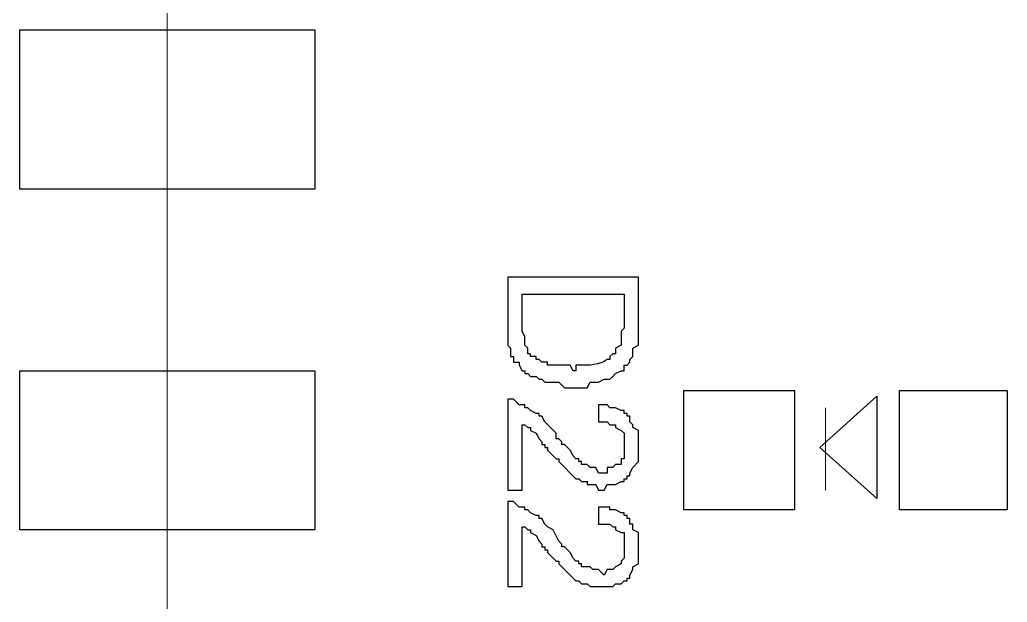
# Model space of a CAD drawing. Header units: millimetres. Extents: x -3 to 153, y 27 to 116.
# Drawn here: x 55.45 to 62.82, y 77.21 to 81.55 of the extents above; entities that cross this region are included whole.
import ezdxf

# ---------------------------------------------------------------- set-up
doc = ezdxf.new("R2010")
doc.units = ezdxf.units.MM
doc.header["$MEASUREMENT"] = 0
doc.layers.add('layer 1', color=7, linetype='Continuous')

msp = doc.modelspace()

# ---------------------------------------------------------------- linework, layer by layer
at = {"layer": 'layer 1', "color": 0, "lineweight": 20}
msp.add_open_spline([(56.5528, 46.6325), (56.5528, 46.6325), (56.5528, 87.2514), (56.5528, 87.2514)], degree=3, dxfattribs=at)
at = {"layer": 'layer 1', "color": 0}
for points, knots in [([(55.4521, 81.4729), (55.4521, 81.4729), (55.4521, 80.2875), (55.4521, 80.2875), (55.4521, 80.2875), (55.4521, 80.2875), (57.6534, 80.2875), (57.6534, 80.2875), (57.6534, 80.2875), (57.6534, 80.2875), (57.6534, 81.4729), (57.6534, 81.4729), (57.6534, 81.4729), (57.6534, 81.4729), (55.4521, 81.4729), (55.4521, 81.4729)], [0, 0, 0, 0, 0.2, 0.2, 0.2, 0.2, 0.4, 0.4, 0.4, 0.4, 0.6, 0.6, 0.6, 0.6, 1, 1, 1, 1]), ([(59.0928, 79.6314), (59.0928, 79.6314), (60.0664, 79.6314), (60.0664, 79.6314), (60.0664, 79.6314), (60.0664, 79.6314), (60.0664, 79.2927), (60.0664, 79.2927), (60.0664, 79.2927), (60.0664, 79.2433), (60.0664, 79.1939), (60.0664, 79.1445), (60.0664, 79.1445), (60.0664, 79.1445), (60.0664, 79.1234), (60.0664, 79.1234), (60.0664, 79.1234), (60.0664, 79.1234), (60.0241, 79.1022), (60.0241, 79.1022), (60.0241, 79.1022), (60.0241, 79.1022), (60.0241, 79.0387), (60.0241, 79.0387), (60.0241, 79.0387), (60.0241, 79.0387), (60.0029, 79.0175), (60.0029, 79.0175), (60.0029, 79.0175), (60.0029, 79.0175), (60.0029, 78.9964), (60.0029, 78.9964), (60.0029, 78.9964), (60.0029, 78.9964), (59.9818, 78.9752), (59.9818, 78.9752), (59.9818, 78.9752), (59.9818, 78.9752), (59.9606, 78.9752), (59.9606, 78.9752), (59.9606, 78.9752), (59.9606, 78.9752), (59.9606, 78.9329), (59.9606, 78.9329), (59.9606, 78.9329), (59.9606, 78.9329), (59.9394, 78.9329), (59.9394, 78.9329), (59.9394, 78.9329), (59.9394, 78.9329), (59.8971, 78.9117), (59.8971, 78.9117), (59.8971, 78.9117), (59.8971, 78.9117), (59.8759, 78.8905), (59.8759, 78.8905), (59.8759, 78.8905), (59.8759, 78.8905), (59.8548, 78.8694), (59.8548, 78.8694), (59.8548, 78.8694), (59.8548, 78.8694), (59.8124, 78.8694), (59.8124, 78.8694), (59.8124, 78.8694), (59.8124, 78.8694), (59.7701, 78.8482), (59.7701, 78.8482), (59.7701, 78.8482), (59.7701, 78.8482), (59.7066, 78.8482), (59.7066, 78.8482), (59.7066, 78.8482), (59.7066, 78.8482), (59.6854, 78.8059), (59.6854, 78.8059), (59.6854, 78.8059), (59.6854, 78.8059), (59.5161, 78.8059), (59.5161, 78.8059), (59.5161, 78.8059), (59.5161, 78.8059), (59.4738, 78.8482), (59.4738, 78.8482), (59.4738, 78.8482), (59.4738, 78.8482), (59.3679, 78.8482), (59.3679, 78.8482), (59.3679, 78.8482), (59.3679, 78.8482), (59.3468, 78.8694), (59.3468, 78.8694), (59.3468, 78.8694), (59.3468, 78.8694), (59.3256, 78.8694), (59.3256, 78.8694), (59.3256, 78.8694), (59.3256, 78.8694), (59.3044, 78.8905), (59.3044, 78.8905), (59.3044, 78.8905), (59.3044, 78.8905), (59.2621, 78.8905), (59.2621, 78.8905), (59.2621, 78.8905), (59.2621, 78.8905), (59.2409, 78.9117), (59.2409, 78.9117), (59.2409, 78.9117), (59.2409, 78.9117), (59.2198, 78.9117), (59.2198, 78.9117), (59.2198, 78.9117), (59.2198, 78.9117), (59.2198, 78.9329), (59.2198, 78.9329), (59.2198, 78.9329), (59.2198, 78.9329), (59.1986, 78.9329), (59.1986, 78.9329), (59.1986, 78.9329), (59.1986, 78.9329), (59.1774, 78.9752), (59.1774, 78.9752), (59.1774, 78.9752), (59.1774, 78.9752), (59.1774, 78.9964), (59.1774, 78.9964), (59.1774, 78.9964), (59.1774, 78.9964), (59.1351, 78.9964), (59.1351, 78.9964), (59.1351, 78.9964), (59.1351, 78.9964), (59.1351, 79.0387), (59.1351, 79.0387), (59.1351, 79.0387), (59.1351, 79.0387), (59.1139, 79.0387), (59.1139, 79.0387), (59.1139, 79.0387), (59.1139, 79.0387), (59.1139, 79.1022), (59.1139, 79.1022), (59.1139, 79.1022), (59.1139, 79.1022), (59.0928, 79.1234), (59.0928, 79.1234), (59.0928, 79.1234), (59.0928, 79.1234), (59.0928, 79.2715), (59.0928, 79.2715), (59.0928, 79.2715), (59.0928, 79.2715), (59.0928, 79.6314), (59.0928, 79.6314)], [0, 0, 0, 0, 0.025, 0.025, 0.025, 0.025, 0.05, 0.05, 0.05, 0.05, 0.075, 0.075, 0.075, 0.075, 0.1, 0.1, 0.1, 0.1, 0.125, 0.125, 0.125, 0.125, 0.15, 0.15, 0.15, 0.15, 0.175, 0.175, 0.175, 0.175, 0.2, 0.2, 0.2, 0.2, 0.225, 0.225, 0.225, 0.225, 0.25, 0.25, 0.25, 0.25, 0.275, 0.275, 0.275, 0.275, 0.3, 0.3, 0.3, 0.3, 0.325, 0.325, 0.325, 0.325, 0.35, 0.35, 0.35, 0.35, 0.375, 0.375, 0.375, 0.375, 0.4, 0.4, 0.4, 0.4, 0.425, 0.425, 0.425, 0.425, 0.45, 0.45, 0.45, 0.45, 0.475, 0.475, 0.475, 0.475, 0.5, 0.5, 0.5, 0.5, 0.525, 0.525, 0.525, 0.525, 0.55, 0.55, 0.55, 0.55, 0.575, 0.575, 0.575, 0.575, 0.6, 0.6, 0.6, 0.6, 0.625, 0.625, 0.625, 0.625, 0.65, 0.65, 0.65, 0.65, 0.675, 0.675, 0.675, 0.675, 0.7, 0.7, 0.7, 0.7, 0.725, 0.725, 0.725, 0.725, 0.75, 0.75, 0.75, 0.75, 0.775, 0.775, 0.775, 0.775, 0.8, 0.8, 0.8, 0.8, 0.825, 0.825, 0.825, 0.825, 0.85, 0.85, 0.85, 0.85, 0.875, 0.875, 0.875, 0.875, 0.9, 0.9, 0.9, 0.9, 0.925, 0.925, 0.925, 0.925, 0.95, 0.95, 0.95, 0.95, 1, 1, 1, 1]), ([(59.1986, 79.5044), (59.1986, 79.5044), (59.1986, 79.2292), (59.1986, 79.2292), (59.1986, 79.2292), (59.1986, 79.2292), (59.2198, 79.1869), (59.2198, 79.1869), (59.2198, 79.1869), (59.2198, 79.1869), (59.2198, 79.1234), (59.2198, 79.1234), (59.2198, 79.1234), (59.2198, 79.1234), (59.2409, 79.1022), (59.2409, 79.1022), (59.2409, 79.1022), (59.2409, 79.1022), (59.2409, 79.0599), (59.2409, 79.0599), (59.2409, 79.0599), (59.2409, 79.0599), (59.2621, 79.0599), (59.2621, 79.0599), (59.2621, 79.0599), (59.2621, 79.0599), (59.2621, 79.0387), (59.2621, 79.0387), (59.2621, 79.0387), (59.2621, 79.0387), (59.3044, 79.0387), (59.3044, 79.0387), (59.3044, 79.0387), (59.3044, 79.0387), (59.3044, 79.0175), (59.3044, 79.0175), (59.3044, 79.0175), (59.3044, 79.0175), (59.3256, 79.0175), (59.3256, 79.0175), (59.3256, 79.0175), (59.3256, 79.0175), (59.3468, 78.9964), (59.3468, 78.9964), (59.3468, 78.9964), (59.3468, 78.9964), (59.3891, 78.9964), (59.3891, 78.9964), (59.3891, 78.9964), (59.3891, 78.9964), (59.3891, 78.9752), (59.3891, 78.9752), (59.3891, 78.9752), (59.3891, 78.9752), (59.5584, 78.9752), (59.5584, 78.9752), (59.5584, 78.9752), (59.5584, 78.9752), (59.5796, 78.9329), (59.5796, 78.9329), (59.5796, 78.9329), (59.5796, 78.9329), (59.6008, 78.9329), (59.6008, 78.9329), (59.6008, 78.9329), (59.6008, 78.9329), (59.6008, 78.9752), (59.6008, 78.9752), (59.6008, 78.9752), (59.6008, 78.9752), (59.6219, 78.9752), (59.6219, 78.9752), (59.6219, 78.9752), (59.6981, 78.9724), (59.7772, 78.9734), (59.8336, 79.0175), (59.8336, 79.0175), (59.8336, 79.0175), (59.8548, 79.0175), (59.8548, 79.0175), (59.8548, 79.0175), (59.8548, 79.0175), (59.8548, 79.0387), (59.8548, 79.0387), (59.8548, 79.0387), (59.8548, 79.0387), (59.8759, 79.0599), (59.8759, 79.0599), (59.8759, 79.0599), (59.8759, 79.0599), (59.8971, 79.0599), (59.8971, 79.0599), (59.8971, 79.0599), (59.8971, 79.0599), (59.8971, 79.1022), (59.8971, 79.1022), (59.8971, 79.1022), (59.8971, 79.1022), (59.9394, 79.1234), (59.9394, 79.1234), (59.9394, 79.1234), (59.9394, 79.1234), (59.9394, 79.2292), (59.9394, 79.2292), (59.9394, 79.2292), (59.9394, 79.2292), (59.9606, 79.2504), (59.9606, 79.2504), (59.9606, 79.2504), (59.9606, 79.2504), (59.9606, 79.5044), (59.9606, 79.5044), (59.9606, 79.5044), (59.9606, 79.5044), (59.1986, 79.5044), (59.1986, 79.5044)], [0, 0, 0, 0, 0.033333, 0.033333, 0.033333, 0.033333, 0.066667, 0.066667, 0.066667, 0.066667, 0.1, 0.1, 0.1, 0.1, 0.133333, 0.133333, 0.133333, 0.133333, 0.166667, 0.166667, 0.166667, 0.166667, 0.2, 0.2, 0.2, 0.2, 0.233333, 0.233333, 0.233333, 0.233333, 0.266667, 0.266667, 0.266667, 0.266667, 0.3, 0.3, 0.3, 0.3, 0.333333, 0.333333, 0.333333, 0.333333, 0.366667, 0.366667, 0.366667, 0.366667, 0.4, 0.4, 0.4, 0.4, 0.433333, 0.433333, 0.433333, 0.433333, 0.466667, 0.466667, 0.466667, 0.466667, 0.5, 0.5, 0.5, 0.5, 0.533333, 0.533333, 0.533333, 0.533333, 0.566667, 0.566667, 0.566667, 0.566667, 0.6, 0.6, 0.6, 0.6, 0.633333, 0.633333, 0.633333, 0.633333, 0.666667, 0.666667, 0.666667, 0.666667, 0.7, 0.7, 0.7, 0.7, 0.733333, 0.733333, 0.733333, 0.733333, 0.766667, 0.766667, 0.766667, 0.766667, 0.8, 0.8, 0.8, 0.8, 0.833333, 0.833333, 0.833333, 0.833333, 0.866667, 0.866667, 0.866667, 0.866667, 0.9, 0.9, 0.9, 0.9, 0.933333, 0.933333, 0.933333, 0.933333, 1, 1, 1, 1]), ([(55.4521, 78.9329), (55.4521, 78.9329), (55.4521, 77.7475), (55.4521, 77.7475), (55.4521, 77.7475), (55.4521, 77.7475), (57.6534, 77.7475), (57.6534, 77.7475), (57.6534, 77.7475), (57.6534, 77.7475), (57.6534, 78.9329), (57.6534, 78.9329), (57.6534, 78.9329), (57.6534, 78.9329), (55.4521, 78.9329), (55.4521, 78.9329)], [0, 0, 0, 0, 0.2, 0.2, 0.2, 0.2, 0.4, 0.4, 0.4, 0.4, 0.6, 0.6, 0.6, 0.6, 1, 1, 1, 1]), ([(60.4051, 78.7847), (60.4051, 78.7847), (60.4051, 77.8957), (60.4051, 77.8957), (60.4051, 77.8957), (60.4051, 77.8957), (61.2306, 77.8957), (61.2306, 77.8957), (61.2306, 77.8957), (61.2306, 77.8957), (61.2306, 78.7847), (61.2306, 78.7847), (61.2306, 78.7847), (61.2306, 78.7847), (60.4051, 78.7847), (60.4051, 78.7847)], [0, 0, 0, 0, 0.2, 0.2, 0.2, 0.2, 0.4, 0.4, 0.4, 0.4, 0.6, 0.6, 0.6, 0.6, 1, 1, 1, 1]), ([(62.0138, 78.7847), (62.0138, 78.7847), (62.0138, 77.8957), (62.0138, 77.8957), (62.0138, 77.8957), (62.0138, 77.8957), (62.8181, 77.8957), (62.8181, 77.8957), (62.8181, 77.8957), (62.8181, 77.8957), (62.8181, 78.7847), (62.8181, 78.7847), (62.8181, 78.7847), (62.8181, 78.7847), (62.0138, 78.7847), (62.0138, 78.7847)], [0, 0, 0, 0, 0.2, 0.2, 0.2, 0.2, 0.4, 0.4, 0.4, 0.4, 0.6, 0.6, 0.6, 0.6, 1, 1, 1, 1]), ([(59.1986, 78.0439), (59.1986, 78.0439), (59.0928, 78.0439), (59.0928, 78.0439), (59.0928, 78.0439), (59.0928, 78.0439), (59.0928, 78.7212), (59.0928, 78.7212), (59.0928, 78.7212), (59.0928, 78.7212), (59.1351, 78.7212), (59.1351, 78.7212), (59.1351, 78.7212), (59.1351, 78.7212), (59.1774, 78.6789), (59.1774, 78.6789), (59.1774, 78.6789), (59.1774, 78.6789), (59.2198, 78.6789), (59.2198, 78.6789), (59.2198, 78.6789), (59.2198, 78.6789), (59.2198, 78.6577), (59.2198, 78.6577), (59.2198, 78.6577), (59.2198, 78.6577), (59.2409, 78.6577), (59.2409, 78.6577), (59.2409, 78.6577), (59.2409, 78.6577), (59.2621, 78.6365), (59.2621, 78.6365), (59.2621, 78.6365), (59.2621, 78.6365), (59.3044, 78.6154), (59.3044, 78.6154), (59.3044, 78.6154), (59.3044, 78.6154), (59.3256, 78.6154), (59.3256, 78.6154), (59.3256, 78.6154), (59.3256, 78.6154), (59.3256, 78.5942), (59.3256, 78.5942), (59.3256, 78.5942), (59.3256, 78.5942), (59.3468, 78.5942), (59.3468, 78.5942), (59.3468, 78.5942), (59.3468, 78.5942), (59.3679, 78.5519), (59.3679, 78.5519), (59.3679, 78.5519), (59.3679, 78.5519), (59.4526, 78.4672), (59.4526, 78.4672), (59.4526, 78.4672), (59.4526, 78.4672), (59.4526, 78.4249), (59.4526, 78.4249), (59.4526, 78.4249), (59.4526, 78.4249), (59.4738, 78.4249), (59.4738, 78.4249), (59.4738, 78.4249), (59.4738, 78.4249), (59.4949, 78.4037), (59.4949, 78.4037), (59.4949, 78.4037), (59.4949, 78.4037), (59.4949, 78.3825), (59.4949, 78.3825), (59.4949, 78.3825), (59.4949, 78.3825), (59.5161, 78.3825), (59.5161, 78.3825), (59.5161, 78.3825), (59.5161, 78.3825), (59.5584, 78.3402), (59.5584, 78.3402), (59.5584, 78.3402), (59.5584, 78.3402), (59.5796, 78.2979), (59.5796, 78.2979), (59.5796, 78.2979), (59.5796, 78.2979), (59.6008, 78.2767), (59.6008, 78.2767), (59.6008, 78.2767), (59.6008, 78.2767), (59.6219, 78.2767), (59.6219, 78.2767), (59.6219, 78.2767), (59.6219, 78.2767), (59.6219, 78.2555), (59.6219, 78.2555), (59.6219, 78.2555), (59.6219, 78.2555), (59.6431, 78.2555), (59.6431, 78.2555), (59.6431, 78.2555), (59.6431, 78.2555), (59.6431, 78.2344), (59.6431, 78.2344), (59.6431, 78.2344), (59.6431, 78.2344), (59.6854, 78.2344), (59.6854, 78.2344), (59.6854, 78.2344), (59.6854, 78.2344), (59.7066, 78.2132), (59.7066, 78.2132), (59.7066, 78.2132), (59.7066, 78.2132), (59.7489, 78.2132), (59.7489, 78.2132), (59.7489, 78.2132), (59.7489, 78.2132), (59.7701, 78.1709), (59.7701, 78.1709), (59.7701, 78.1709), (59.7701, 78.1709), (59.8336, 78.1709), (59.8336, 78.1709), (59.8336, 78.1709), (59.8336, 78.1709), (59.8336, 78.2132), (59.8336, 78.2132), (59.8336, 78.2132), (59.8336, 78.2132), (59.8759, 78.2132), (59.8759, 78.2132), (59.8759, 78.2132), (59.8759, 78.2132), (59.8971, 78.2344), (59.8971, 78.2344), (59.8971, 78.2344), (59.8971, 78.2344), (59.9394, 78.2344), (59.9394, 78.2344), (59.9394, 78.2344), (59.9394, 78.2344), (59.9394, 78.2767), (59.9394, 78.2767), (59.9394, 78.2767), (59.9394, 78.2767), (59.9606, 78.2767), (59.9606, 78.2767), (59.9606, 78.2767), (59.9606, 78.2767), (59.9606, 78.4672), (59.9606, 78.4672), (59.9606, 78.4672), (59.9606, 78.4672), (59.9394, 78.4884), (59.9394, 78.4884), (59.9394, 78.4884), (59.9394, 78.4884), (59.8971, 78.5095), (59.8971, 78.5095), (59.8971, 78.5095), (59.8971, 78.5095), (59.8971, 78.5307), (59.8971, 78.5307), (59.8971, 78.5307), (59.8971, 78.5307), (59.8548, 78.5307), (59.8548, 78.5307), (59.8548, 78.5307), (59.8548, 78.5307), (59.8336, 78.5519), (59.8336, 78.5519), (59.8336, 78.5519), (59.8336, 78.5519), (59.7701, 78.5519), (59.7701, 78.5519), (59.7701, 78.5519), (59.7701, 78.5519), (59.7701, 78.6789), (59.7701, 78.6789), (59.7701, 78.6789), (59.7701, 78.6789), (59.8336, 78.6789), (59.8336, 78.6789), (59.8336, 78.6789), (59.8336, 78.6789), (59.8548, 78.6577), (59.8548, 78.6577), (59.8548, 78.6577), (59.8548, 78.6577), (59.8971, 78.6577), (59.8971, 78.6577), (59.8971, 78.6577), (59.8971, 78.6577), (59.9394, 78.6365), (59.9394, 78.6365), (59.9394, 78.6365), (59.9394, 78.6365), (59.9606, 78.6365), (59.9606, 78.6365), (59.9606, 78.6365), (59.9606, 78.6365), (59.9606, 78.6154), (59.9606, 78.6154), (59.9606, 78.6154), (59.9606, 78.6154), (59.9818, 78.6154), (59.9818, 78.6154), (59.9818, 78.6154), (59.9818, 78.6154), (59.9818, 78.5942), (59.9818, 78.5942), (59.9818, 78.5942), (59.9818, 78.5942), (60.0029, 78.5942), (60.0029, 78.5942), (60.0029, 78.5942), (60.0029, 78.5942), (60.0029, 78.5519), (60.0029, 78.5519), (60.0029, 78.5519), (60.0029, 78.5519), (60.0241, 78.5307), (60.0241, 78.5307), (60.0241, 78.5307), (60.0241, 78.5307), (60.0241, 78.5095), (60.0241, 78.5095), (60.0241, 78.5095), (60.0241, 78.5095), (60.0664, 78.4884), (60.0664, 78.4884), (60.0664, 78.4884), (60.0664, 78.4884), (60.0664, 78.2555), (60.0664, 78.2555), (60.0664, 78.2555), (60.0664, 78.2555), (60.0241, 78.2132), (60.0241, 78.2132), (60.0241, 78.2132), (60.0241, 78.2132), (60.0029, 78.1709), (60.0029, 78.1709), (60.0029, 78.1709), (60.0029, 78.1709), (60.0029, 78.1497), (60.0029, 78.1497), (60.0029, 78.1497), (60.0029, 78.1497), (59.9818, 78.1497), (59.9818, 78.1497), (59.9818, 78.1497), (59.9818, 78.1497), (59.9818, 78.1285), (59.9818, 78.1285), (59.9818, 78.1285), (59.9818, 78.1285), (59.9606, 78.1285), (59.9606, 78.1285), (59.9606, 78.1285), (59.9606, 78.1285), (59.9606, 78.1074), (59.9606, 78.1074), (59.9606, 78.1074), (59.9606, 78.1074), (59.9394, 78.1074), (59.9394, 78.1074), (59.9394, 78.1074), (59.9394, 78.1074), (59.8971, 78.0862), (59.8971, 78.0862), (59.8971, 78.0862), (59.8971, 78.0862), (59.8336, 78.0862), (59.8336, 78.0862), (59.8336, 78.0862), (59.8336, 78.0862), (59.8124, 78.0439), (59.8124, 78.0439), (59.8124, 78.0439), (59.8124, 78.0439), (59.7701, 78.0439), (59.7701, 78.0439), (59.7701, 78.0439), (59.7701, 78.0439), (59.7489, 78.0862), (59.7489, 78.0862), (59.7489, 78.0862), (59.7489, 78.0862), (59.6854, 78.0862), (59.6854, 78.0862), (59.6854, 78.0862), (59.6854, 78.0862), (59.6854, 78.1074), (59.6854, 78.1074), (59.6854, 78.1074), (59.6854, 78.1074), (59.6431, 78.1074), (59.6431, 78.1074), (59.6431, 78.1074), (59.6431, 78.1074), (59.6219, 78.1285), (59.6219, 78.1285), (59.6219, 78.1285), (59.6219, 78.1285), (59.6008, 78.1285), (59.6008, 78.1285), (59.6008, 78.1285), (59.6008, 78.1285), (59.4738, 78.2555), (59.4738, 78.2555), (59.4738, 78.2555), (59.4738, 78.2555), (59.4738, 78.2767), (59.4738, 78.2767), (59.4738, 78.2767), (59.4738, 78.2767), (59.4526, 78.2767), (59.4526, 78.2767), (59.4526, 78.2767), (59.4526, 78.2767), (59.3891, 78.3402), (59.3891, 78.3402), (59.3891, 78.3402), (59.3891, 78.3402), (59.3891, 78.3614), (59.3891, 78.3614), (59.3891, 78.3614), (59.3891, 78.3614), (59.3679, 78.3614), (59.3679, 78.3614), (59.3679, 78.3614), (59.3679, 78.3614), (59.3679, 78.3825), (59.3679, 78.3825), (59.3679, 78.3825), (59.3679, 78.3825), (59.3468, 78.3825), (59.3468, 78.3825), (59.3468, 78.3825), (59.3468, 78.3825), (59.3468, 78.4037), (59.3468, 78.4037), (59.3468, 78.4037), (59.3468, 78.4037), (59.3256, 78.4249), (59.3256, 78.4249), (59.3256, 78.4249), (59.3256, 78.4249), (59.3044, 78.4672), (59.3044, 78.4672), (59.3044, 78.4672), (59.3044, 78.4672), (59.2621, 78.4884), (59.2621, 78.4884), (59.2621, 78.4884), (59.2621, 78.4884), (59.2621, 78.5095), (59.2621, 78.5095), (59.2621, 78.5095), (59.2621, 78.5095), (59.2409, 78.5095), (59.2409, 78.5095), (59.2409, 78.5095), (59.2409, 78.5095), (59.2198, 78.5307), (59.2198, 78.5307), (59.2198, 78.5307), (59.2198, 78.5307), (59.1986, 78.5307), (59.1986, 78.5307), (59.1986, 78.5307), (59.1986, 78.5307), (59.1986, 78.0439), (59.1986, 78.0439)], [0, 0, 0, 0, 0.010526, 0.010526, 0.010526, 0.010526, 0.021053, 0.021053, 0.021053, 0.021053, 0.031579, 0.031579, 0.031579, 0.031579, 0.042105, 0.042105, 0.042105, 0.042105, 0.052632, 0.052632, 0.052632, 0.052632, 0.063158, 0.063158, 0.063158, 0.063158, 0.073684, 0.073684, 0.073684, 0.073684, 0.084211, 0.084211, 0.084211, 0.084211, 0.094737, 0.094737, 0.094737, 0.094737, 0.105263, 0.105263, 0.105263, 0.105263, 0.115789, 0.115789, 0.115789, 0.115789, 0.126316, 0.126316, 0.126316, 0.126316, 0.136842, 0.136842, 0.136842, 0.136842, 0.147368, 0.147368, 0.147368, 0.147368, 0.157895, 0.157895, 0.157895, 0.157895, 0.168421, 0.168421, 0.168421, 0.168421, 0.178947, 0.178947, 0.178947, 0.178947, 0.189474, 0.189474, 0.189474, 0.189474, 0.2, 0.2, 0.2, 0.2, 0.210526, 0.210526, 0.210526, 0.210526, 0.221053, 0.221053, 0.221053, 0.221053, 0.231579, 0.231579, 0.231579, 0.231579, 0.242105, 0.242105, 0.242105, 0.242105, 0.252632, 0.252632, 0.252632, 0.252632, 0.263158, 0.263158, 0.263158, 0.263158, 0.273684, 0.273684, 0.273684, 0.273684, 0.284211, 0.284211, 0.284211, 0.284211, 0.294737, 0.294737, 0.294737, 0.294737, 0.305263, 0.305263, 0.305263, 0.305263, 0.315789, 0.315789, 0.315789, 0.315789, 0.326316, 0.326316, 0.326316, 0.326316, 0.336842, 0.336842, 0.336842, 0.336842, 0.347368, 0.347368, 0.347368, 0.347368, 0.357895, 0.357895, 0.357895, 0.357895, 0.368421, 0.368421, 0.368421, 0.368421, 0.378947, 0.378947, 0.378947, 0.378947, 0.389474, 0.389474, 0.389474, 0.389474, 0.4, 0.4, 0.4, 0.4, 0.410526, 0.410526, 0.410526, 0.410526, 0.421053, 0.421053, 0.421053, 0.421053, 0.431579, 0.431579, 0.431579, 0.431579, 0.442105, 0.442105, 0.442105, 0.442105, 0.452632, 0.452632, 0.452632, 0.452632, 0.463158, 0.463158, 0.463158, 0.463158, 0.473684, 0.473684, 0.473684, 0.473684, 0.484211, 0.484211, 0.484211, 0.484211, 0.494737, 0.494737, 0.494737, 0.494737, 0.505263, 0.505263, 0.505263, 0.505263, 0.515789, 0.515789, 0.515789, 0.515789, 0.526316, 0.526316, 0.526316, 0.526316, 0.536842, 0.536842, 0.536842, 0.536842, 0.547368, 0.547368, 0.547368, 0.547368, 0.557895, 0.557895, 0.557895, 0.557895, 0.568421, 0.568421, 0.568421, 0.568421, 0.578947, 0.578947, 0.578947, 0.578947, 0.589474, 0.589474, 0.589474, 0.589474, 0.6, 0.6, 0.6, 0.6, 0.610526, 0.610526, 0.610526, 0.610526, 0.621053, 0.621053, 0.621053, 0.621053, 0.631579, 0.631579, 0.631579, 0.631579, 0.642105, 0.642105, 0.642105, 0.642105, 0.652632, 0.652632, 0.652632, 0.652632, 0.663158, 0.663158, 0.663158, 0.663158, 0.673684, 0.673684, 0.673684, 0.673684, 0.684211, 0.684211, 0.684211, 0.684211, 0.694737, 0.694737, 0.694737, 0.694737, 0.705263, 0.705263, 0.705263, 0.705263, 0.715789, 0.715789, 0.715789, 0.715789, 0.726316, 0.726316, 0.726316, 0.726316, 0.736842, 0.736842, 0.736842, 0.736842, 0.747368, 0.747368, 0.747368, 0.747368, 0.757895, 0.757895, 0.757895, 0.757895, 0.768421, 0.768421, 0.768421, 0.768421, 0.778947, 0.778947, 0.778947, 0.778947, 0.789474, 0.789474, 0.789474, 0.789474, 0.8, 0.8, 0.8, 0.8, 0.810526, 0.810526, 0.810526, 0.810526, 0.821053, 0.821053, 0.821053, 0.821053, 0.831579, 0.831579, 0.831579, 0.831579, 0.842105, 0.842105, 0.842105, 0.842105, 0.852632, 0.852632, 0.852632, 0.852632, 0.863158, 0.863158, 0.863158, 0.863158, 0.873684, 0.873684, 0.873684, 0.873684, 0.884211, 0.884211, 0.884211, 0.884211, 0.894737, 0.894737, 0.894737, 0.894737, 0.905263, 0.905263, 0.905263, 0.905263, 0.915789, 0.915789, 0.915789, 0.915789, 0.926316, 0.926316, 0.926316, 0.926316, 0.936842, 0.936842, 0.936842, 0.936842, 0.947368, 0.947368, 0.947368, 0.947368, 0.957895, 0.957895, 0.957895, 0.957895, 0.968421, 0.968421, 0.968421, 0.968421, 0.978947, 0.978947, 0.978947, 0.978947, 1, 1, 1, 1]), ([(61.8444, 78.7424), (61.8444, 78.7424), (61.4211, 78.3614), (61.4211, 78.3614), (61.4211, 78.3614), (61.4211, 78.3614), (61.8444, 77.9804), (61.8444, 77.9804), (61.8444, 77.9804), (61.8444, 77.9804), (61.8444, 78.7424), (61.8444, 78.7424)], [0, 0, 0, 0, 0.25, 0.25, 0.25, 0.25, 0.5, 0.5, 0.5, 0.5, 1, 1, 1, 1]), ([(59.1986, 77.3242), (59.1986, 77.3242), (59.0928, 77.3242), (59.0928, 77.3242), (59.0928, 77.3242), (59.0928, 77.3242), (59.0928, 77.9592), (59.0928, 77.9592), (59.0928, 77.9592), (59.0928, 77.9592), (59.1351, 77.9592), (59.1351, 77.9592), (59.1351, 77.9592), (59.1351, 77.9592), (59.1774, 77.9169), (59.1774, 77.9169), (59.1774, 77.9169), (59.1774, 77.9169), (59.2198, 77.9169), (59.2198, 77.9169), (59.2198, 77.9169), (59.2198, 77.9169), (59.2198, 77.8957), (59.2198, 77.8957), (59.2198, 77.8957), (59.2198, 77.8957), (59.2409, 77.8957), (59.2409, 77.8957), (59.2409, 77.8957), (59.2409, 77.8957), (59.2621, 77.8745), (59.2621, 77.8745), (59.2621, 77.8745), (59.2621, 77.8745), (59.3044, 77.8534), (59.3044, 77.8534), (59.3044, 77.8534), (59.3044, 77.8534), (59.3256, 77.8534), (59.3256, 77.8534), (59.3256, 77.8534), (59.3256, 77.8534), (59.3256, 77.8322), (59.3256, 77.8322), (59.3256, 77.8322), (59.3256, 77.8322), (59.3468, 77.8322), (59.3468, 77.8322), (59.3468, 77.8322), (59.3468, 77.8322), (59.3679, 77.7899), (59.3679, 77.7899), (59.3679, 77.7899), (59.3679, 77.7899), (59.3891, 77.7687), (59.3891, 77.7687), (59.3891, 77.7687), (59.3891, 77.7687), (59.4314, 77.7475), (59.4314, 77.7475), (59.4314, 77.7475), (59.4314, 77.7475), (59.4738, 77.6629), (59.4738, 77.6629), (59.4738, 77.6629), (59.4738, 77.6629), (59.4949, 77.6417), (59.4949, 77.6417), (59.4949, 77.6417), (59.4949, 77.6417), (59.4949, 77.6205), (59.4949, 77.6205), (59.4949, 77.6205), (59.4949, 77.6205), (59.5161, 77.6205), (59.5161, 77.6205), (59.5161, 77.6205), (59.5161, 77.6205), (59.5584, 77.5782), (59.5584, 77.5782), (59.5584, 77.5782), (59.5584, 77.5782), (59.5796, 77.5359), (59.5796, 77.5359), (59.5796, 77.5359), (59.5796, 77.5359), (59.6008, 77.5147), (59.6008, 77.5147), (59.6008, 77.5147), (59.6008, 77.5147), (59.6219, 77.5147), (59.6219, 77.5147), (59.6219, 77.5147), (59.6219, 77.5147), (59.6219, 77.4935), (59.6219, 77.4935), (59.6219, 77.4935), (59.6219, 77.4935), (59.6431, 77.4935), (59.6431, 77.4935), (59.6431, 77.4935), (59.6431, 77.4935), (59.6431, 77.4724), (59.6431, 77.4724), (59.6431, 77.4724), (59.6431, 77.4724), (59.7066, 77.4724), (59.7066, 77.4724), (59.7066, 77.4724), (59.7066, 77.4724), (59.7278, 77.4512), (59.7278, 77.4512), (59.7278, 77.4512), (59.7278, 77.4512), (59.7701, 77.4512), (59.7701, 77.4512), (59.7701, 77.4512), (59.7701, 77.4512), (59.8124, 77.4089), (59.8124, 77.4089), (59.8124, 77.4089), (59.8124, 77.4089), (59.8336, 77.4512), (59.8336, 77.4512), (59.8336, 77.4512), (59.8336, 77.4512), (59.8759, 77.4512), (59.8759, 77.4512), (59.8759, 77.4512), (59.8759, 77.4512), (59.8971, 77.4724), (59.8971, 77.4724), (59.8971, 77.4724), (59.8971, 77.4724), (59.9394, 77.4935), (59.9394, 77.4935), (59.9394, 77.4935), (59.9394, 77.4935), (59.9394, 77.5147), (59.9394, 77.5147), (59.9394, 77.5147), (59.9394, 77.5147), (59.9606, 77.5359), (59.9606, 77.5359), (59.9606, 77.5359), (59.9606, 77.5359), (59.9606, 77.7264), (59.9606, 77.7264), (59.9606, 77.7264), (59.9606, 77.7264), (59.9394, 77.7264), (59.9394, 77.7264), (59.9394, 77.7264), (59.9394, 77.7264), (59.8971, 77.7475), (59.8971, 77.7475), (59.8971, 77.7475), (59.8971, 77.7475), (59.8971, 77.7687), (59.8971, 77.7687), (59.8971, 77.7687), (59.8971, 77.7687), (59.8759, 77.7687), (59.8759, 77.7687), (59.8759, 77.7687), (59.8759, 77.7687), (59.8548, 77.7899), (59.8548, 77.7899), (59.8548, 77.7899), (59.8548, 77.7899), (59.7701, 77.7899), (59.7701, 77.7899), (59.7701, 77.7899), (59.7701, 77.7899), (59.7701, 77.9169), (59.7701, 77.9169), (59.7701, 77.9169), (59.7701, 77.9169), (59.8548, 77.9169), (59.8548, 77.9169), (59.8548, 77.9169), (59.8548, 77.9169), (59.8548, 77.8957), (59.8548, 77.8957), (59.8548, 77.8957), (59.8548, 77.8957), (59.8971, 77.8957), (59.8971, 77.8957), (59.8971, 77.8957), (59.8971, 77.8957), (59.9394, 77.8745), (59.9394, 77.8745), (59.9394, 77.8745), (59.9394, 77.8745), (59.9606, 77.8745), (59.9606, 77.8745), (59.9606, 77.8745), (59.9606, 77.8745), (59.9606, 77.8534), (59.9606, 77.8534), (59.9606, 77.8534), (59.9606, 77.8534), (59.9818, 77.8534), (59.9818, 77.8534), (59.9818, 77.8534), (59.9818, 77.8534), (59.9818, 77.8322), (59.9818, 77.8322), (59.9818, 77.8322), (59.9818, 77.8322), (60.0029, 77.8322), (60.0029, 77.8322), (60.0029, 77.8322), (60.0029, 77.8322), (60.0029, 77.7899), (60.0029, 77.7899), (60.0029, 77.7899), (60.0029, 77.7899), (60.0241, 77.7899), (60.0241, 77.7899), (60.0241, 77.7899), (60.0241, 77.7899), (60.0241, 77.7475), (60.0241, 77.7475), (60.0241, 77.7475), (60.0241, 77.7475), (60.0664, 77.7264), (60.0664, 77.7264), (60.0664, 77.7264), (60.0664, 77.7264), (60.0664, 77.7052), (60.0664, 77.7052), (60.0664, 77.7052), (60.0664, 77.6417), (60.0664, 77.5782), (60.0664, 77.5147), (60.0664, 77.5147), (60.0664, 77.5147), (60.0664, 77.4935), (60.0664, 77.4935), (60.0664, 77.4935), (60.0664, 77.4935), (60.0241, 77.4724), (60.0241, 77.4724), (60.0241, 77.4724), (60.0241, 77.4724), (60.0241, 77.4512), (60.0241, 77.4512), (60.0241, 77.4512), (60.0241, 77.4512), (60.0029, 77.4089), (60.0029, 77.4089), (60.0029, 77.4089), (60.0029, 77.4089), (60.0029, 77.3877), (60.0029, 77.3877), (60.0029, 77.3877), (60.0029, 77.3877), (59.9818, 77.3877), (59.9818, 77.3877), (59.9818, 77.3877), (59.9818, 77.3877), (59.9818, 77.3665), (59.9818, 77.3665), (59.9818, 77.3665), (59.9818, 77.3665), (59.9606, 77.3665), (59.9606, 77.3665), (59.9606, 77.3665), (59.9606, 77.3665), (59.9394, 77.3454), (59.9394, 77.3454), (59.9394, 77.3454), (59.9394, 77.3454), (59.8971, 77.3454), (59.8971, 77.3454), (59.8971, 77.3454), (59.8971, 77.3454), (59.8759, 77.3242), (59.8759, 77.3242), (59.8759, 77.3242), (59.8759, 77.3242), (59.7066, 77.3242), (59.7066, 77.3242), (59.7066, 77.3242), (59.7066, 77.3242), (59.6854, 77.3454), (59.6854, 77.3454), (59.6854, 77.3454), (59.6854, 77.3454), (59.6431, 77.3454), (59.6431, 77.3454), (59.6431, 77.3454), (59.6431, 77.3454), (59.6219, 77.3665), (59.6219, 77.3665), (59.6219, 77.3665), (59.6219, 77.3665), (59.6008, 77.3665), (59.6008, 77.3665), (59.6008, 77.3665), (59.6008, 77.3665), (59.5796, 77.3877), (59.5796, 77.3877), (59.5796, 77.3877), (59.5796, 77.3877), (59.5584, 77.4089), (59.5584, 77.4089), (59.5584, 77.4089), (59.5584, 77.4089), (59.4738, 77.4935), (59.4738, 77.4935), (59.4738, 77.4935), (59.4738, 77.4935), (59.4738, 77.5147), (59.4738, 77.5147), (59.4738, 77.5147), (59.4738, 77.5147), (59.4526, 77.5147), (59.4526, 77.5147), (59.4526, 77.5147), (59.4526, 77.5147), (59.3891, 77.5782), (59.3891, 77.5782), (59.3891, 77.5782), (59.3891, 77.5782), (59.3891, 77.5994), (59.3891, 77.5994), (59.3891, 77.5994), (59.3891, 77.5994), (59.3679, 77.5994), (59.3679, 77.5994), (59.3679, 77.5994), (59.3679, 77.5994), (59.3679, 77.6205), (59.3679, 77.6205), (59.3679, 77.6205), (59.3679, 77.6205), (59.3468, 77.6205), (59.3468, 77.6205), (59.3468, 77.6205), (59.3468, 77.6205), (59.3468, 77.6417), (59.3468, 77.6417), (59.3468, 77.6417), (59.3468, 77.6417), (59.3256, 77.6629), (59.3256, 77.6629), (59.3256, 77.6629), (59.3256, 77.6629), (59.3044, 77.7052), (59.3044, 77.7052), (59.3044, 77.7052), (59.3044, 77.7052), (59.2621, 77.7264), (59.2621, 77.7264), (59.2621, 77.7264), (59.2621, 77.7264), (59.2621, 77.7475), (59.2621, 77.7475), (59.2621, 77.7475), (59.2621, 77.7475), (59.2409, 77.7475), (59.2409, 77.7475), (59.2409, 77.7475), (59.2409, 77.7475), (59.2198, 77.7687), (59.2198, 77.7687), (59.2198, 77.7687), (59.2198, 77.7687), (59.1986, 77.7687), (59.1986, 77.7687), (59.1986, 77.7687), (59.1986, 77.7687), (59.1986, 77.3242), (59.1986, 77.3242)], [0, 0, 0, 0, 0.010526, 0.010526, 0.010526, 0.010526, 0.021053, 0.021053, 0.021053, 0.021053, 0.031579, 0.031579, 0.031579, 0.031579, 0.042105, 0.042105, 0.042105, 0.042105, 0.052632, 0.052632, 0.052632, 0.052632, 0.063158, 0.063158, 0.063158, 0.063158, 0.073684, 0.073684, 0.073684, 0.073684, 0.084211, 0.084211, 0.084211, 0.084211, 0.094737, 0.094737, 0.094737, 0.094737, 0.105263, 0.105263, 0.105263, 0.105263, 0.115789, 0.115789, 0.115789, 0.115789, 0.126316, 0.126316, 0.126316, 0.126316, 0.136842, 0.136842, 0.136842, 0.136842, 0.147368, 0.147368, 0.147368, 0.147368, 0.157895, 0.157895, 0.157895, 0.157895, 0.168421, 0.168421, 0.168421, 0.168421, 0.178947, 0.178947, 0.178947, 0.178947, 0.189474, 0.189474, 0.189474, 0.189474, 0.2, 0.2, 0.2, 0.2, 0.210526, 0.210526, 0.210526, 0.210526, 0.221053, 0.221053, 0.221053, 0.221053, 0.231579, 0.231579, 0.231579, 0.231579, 0.242105, 0.242105, 0.242105, 0.242105, 0.252632, 0.252632, 0.252632, 0.252632, 0.263158, 0.263158, 0.263158, 0.263158, 0.273684, 0.273684, 0.273684, 0.273684, 0.284211, 0.284211, 0.284211, 0.284211, 0.294737, 0.294737, 0.294737, 0.294737, 0.305263, 0.305263, 0.305263, 0.305263, 0.315789, 0.315789, 0.315789, 0.315789, 0.326316, 0.326316, 0.326316, 0.326316, 0.336842, 0.336842, 0.336842, 0.336842, 0.347368, 0.347368, 0.347368, 0.347368, 0.357895, 0.357895, 0.357895, 0.357895, 0.368421, 0.368421, 0.368421, 0.368421, 0.378947, 0.378947, 0.378947, 0.378947, 0.389474, 0.389474, 0.389474, 0.389474, 0.4, 0.4, 0.4, 0.4, 0.410526, 0.410526, 0.410526, 0.410526, 0.421053, 0.421053, 0.421053, 0.421053, 0.431579, 0.431579, 0.431579, 0.431579, 0.442105, 0.442105, 0.442105, 0.442105, 0.452632, 0.452632, 0.452632, 0.452632, 0.463158, 0.463158, 0.463158, 0.463158, 0.473684, 0.473684, 0.473684, 0.473684, 0.484211, 0.484211, 0.484211, 0.484211, 0.494737, 0.494737, 0.494737, 0.494737, 0.505263, 0.505263, 0.505263, 0.505263, 0.515789, 0.515789, 0.515789, 0.515789, 0.526316, 0.526316, 0.526316, 0.526316, 0.536842, 0.536842, 0.536842, 0.536842, 0.547368, 0.547368, 0.547368, 0.547368, 0.557895, 0.557895, 0.557895, 0.557895, 0.568421, 0.568421, 0.568421, 0.568421, 0.578947, 0.578947, 0.578947, 0.578947, 0.589474, 0.589474, 0.589474, 0.589474, 0.6, 0.6, 0.6, 0.6, 0.610526, 0.610526, 0.610526, 0.610526, 0.621053, 0.621053, 0.621053, 0.621053, 0.631579, 0.631579, 0.631579, 0.631579, 0.642105, 0.642105, 0.642105, 0.642105, 0.652632, 0.652632, 0.652632, 0.652632, 0.663158, 0.663158, 0.663158, 0.663158, 0.673684, 0.673684, 0.673684, 0.673684, 0.684211, 0.684211, 0.684211, 0.684211, 0.694737, 0.694737, 0.694737, 0.694737, 0.705263, 0.705263, 0.705263, 0.705263, 0.715789, 0.715789, 0.715789, 0.715789, 0.726316, 0.726316, 0.726316, 0.726316, 0.736842, 0.736842, 0.736842, 0.736842, 0.747368, 0.747368, 0.747368, 0.747368, 0.757895, 0.757895, 0.757895, 0.757895, 0.768421, 0.768421, 0.768421, 0.768421, 0.778947, 0.778947, 0.778947, 0.778947, 0.789474, 0.789474, 0.789474, 0.789474, 0.8, 0.8, 0.8, 0.8, 0.810526, 0.810526, 0.810526, 0.810526, 0.821053, 0.821053, 0.821053, 0.821053, 0.831579, 0.831579, 0.831579, 0.831579, 0.842105, 0.842105, 0.842105, 0.842105, 0.852632, 0.852632, 0.852632, 0.852632, 0.863158, 0.863158, 0.863158, 0.863158, 0.873684, 0.873684, 0.873684, 0.873684, 0.884211, 0.884211, 0.884211, 0.884211, 0.894737, 0.894737, 0.894737, 0.894737, 0.905263, 0.905263, 0.905263, 0.905263, 0.915789, 0.915789, 0.915789, 0.915789, 0.926316, 0.926316, 0.926316, 0.926316, 0.936842, 0.936842, 0.936842, 0.936842, 0.947368, 0.947368, 0.947368, 0.947368, 0.957895, 0.957895, 0.957895, 0.957895, 0.968421, 0.968421, 0.968421, 0.968421, 0.978947, 0.978947, 0.978947, 0.978947, 1, 1, 1, 1])]:
    msp.add_open_spline(points, degree=3, knots=knots, dxfattribs=at)
at = {"layer": 'layer 1', "color": 0, "lineweight": 13}
msp.add_open_spline([(61.4634, 78.0439), (61.4634, 78.0439), (61.4634, 78.6577), (61.4634, 78.6577)], degree=3, dxfattribs=at)

doc.saveas('drawing.dxf')
